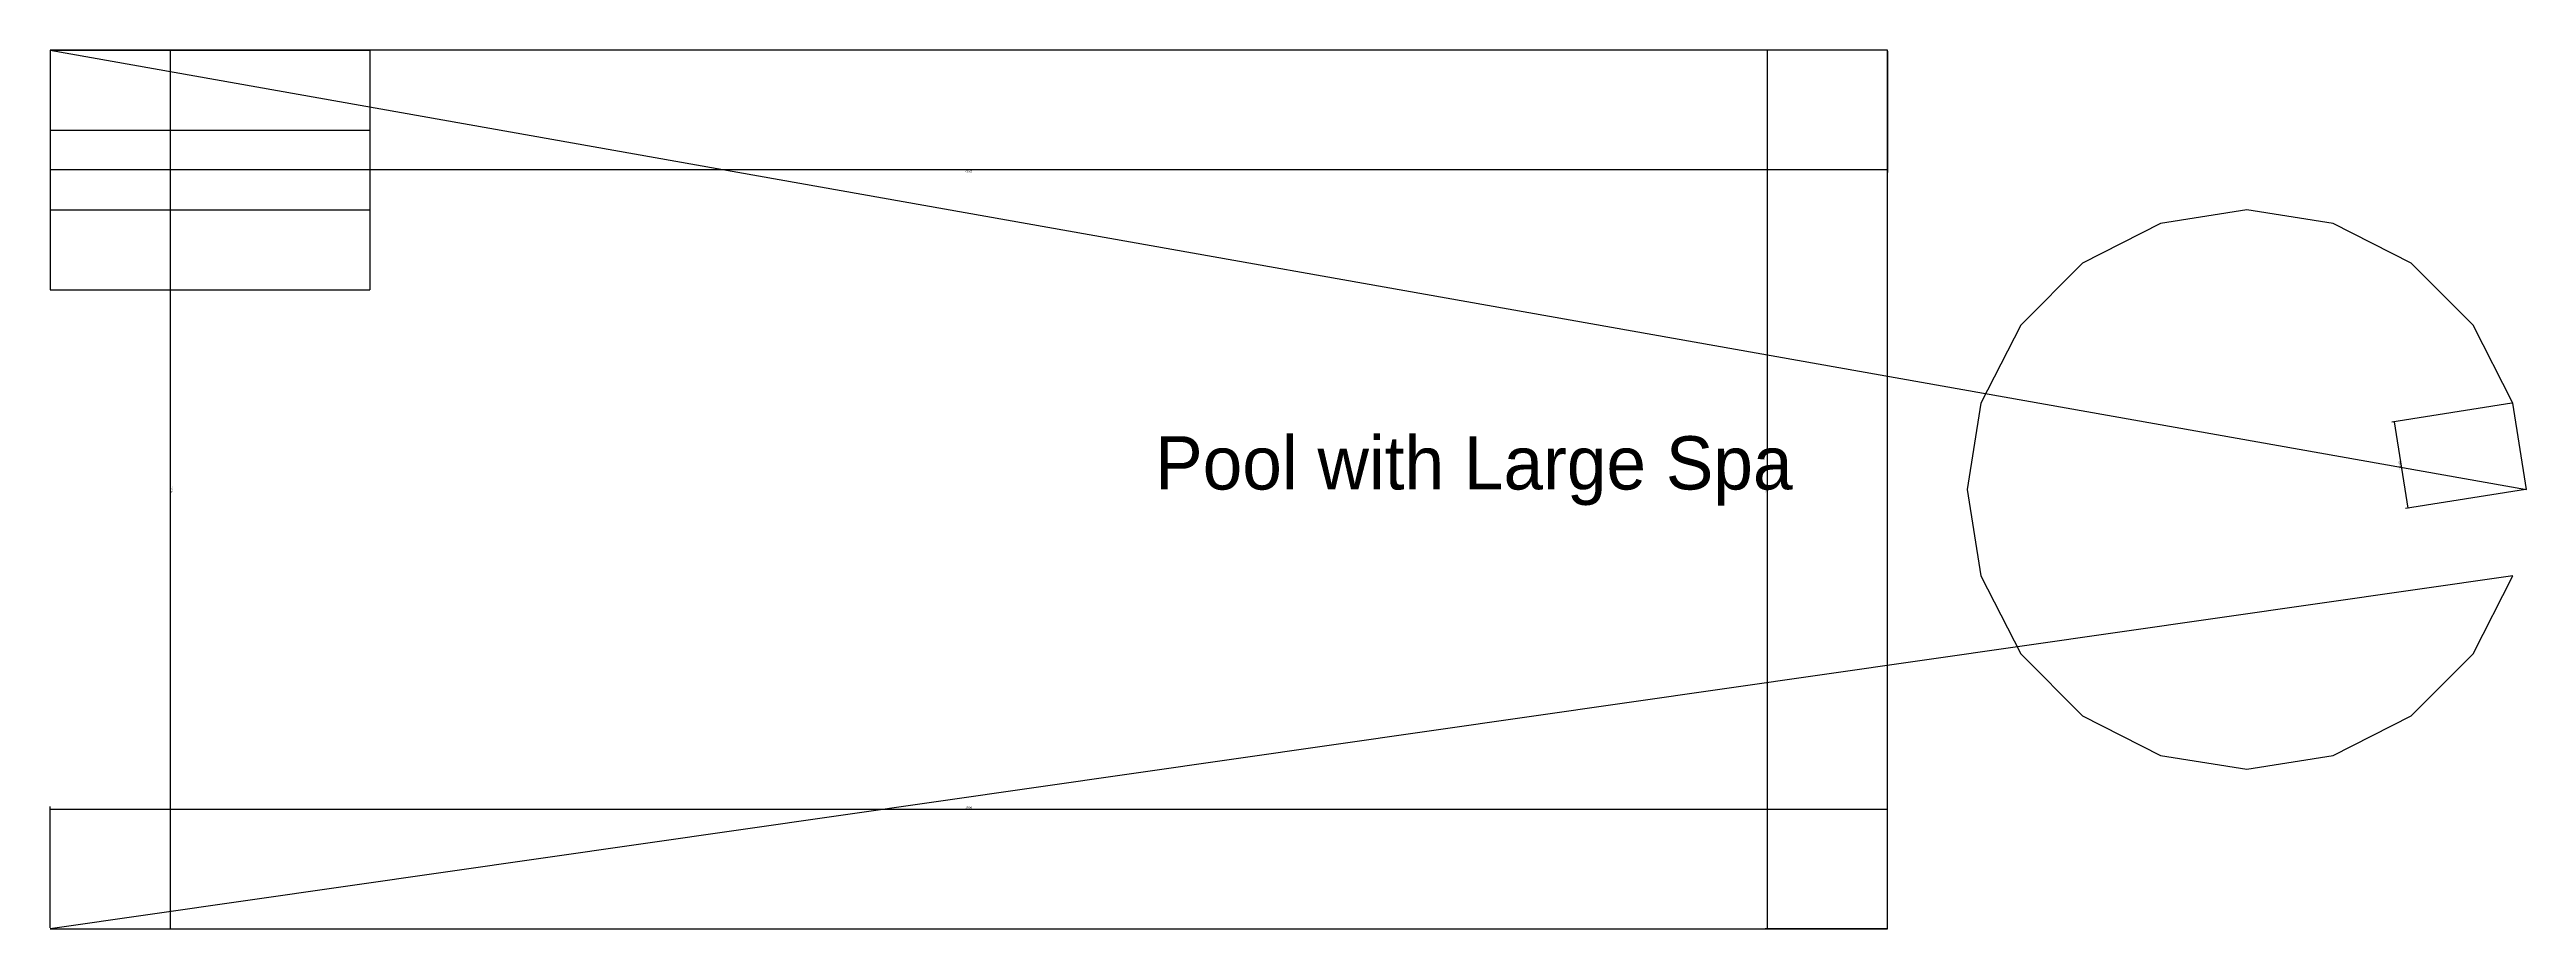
# Model space of a CAD drawing. Header units: metres. Extents: x 0 to 372, y 0 to 132.
import ezdxf

# ---------------------------------------------------------------- set-up
doc = ezdxf.new("R2010")
doc.units = ezdxf.units.M
for name, color, linetype in [('DIMENSIONS', 7, 'Continuous'), ('POOL_OUTLINE', 7, 'Continuous'), ('STAIRS', 7, 'Continuous')]:
    doc.layers.add(name, color=color, linetype=linetype)
doc.styles.add('OpenSansCondensed-Light', font='OpenSansCondensed-Light.ttf')
doc.dimstyles.new('EZDXF', dxfattribs={"dimtxt": 0.25, "dimasz": 0.175, "dimexe": 0.375, "dimexo": 0.125, "dimgap": 0.1, "dimtad": 1, "dimlfac": 100, "dimzin": 12, "dimdsep": 46, "dimtxsty": 'OpenSansCondensed-Light', "dimblk": 'ARCHTICK', "dimcen": 2.5, "dimazin": 3, "dimtfac": 0.5, "dimtmove": 2, "dimatfit": 3})

# ---------------------------------------------------------------- blocks, each defined once
blk = doc.blocks.new('_ARCHTICK')
at = {"color": 0, "linetype": 'BYBLOCK', "const_width": 0.15}
blk.add_lwpolyline([(-0.5, -0.5), (0.5, 0.5)], dxfattribs=at)

msp = doc.modelspace()

# ---------------------------------------------------------------- linework, layer by layer
at = {"layer": 'POOL_OUTLINE'}
msp.add_lwpolyline([(0, 0), (276, 0), (276, 132), (0, 132), (372, 66), (369.94437, 78.97871), (363.97871, 90.68698), (354.68698, 99.97871), (342.97871, 105.94437), (330, 108), (317.02129, 105.94437), (305.31302, 99.97871), (296.02129, 90.68698), (290.05563, 78.97871), (288, 66), (290.05563, 53.02129), (296.02129, 41.31302), (305.31302, 32.02129), (317.02129, 26.05563), (330, 24), (342.97871, 26.05563), (354.68698, 32.02129), (363.97871, 41.31302), (369.94437, 53.02129)], close=True, dxfattribs=at)
at = {"layer": 'STAIRS'}
for p, q in [((0, 132), (48, 132)), ((0, 132), (0, 96)), ((48, 132), (48, 96)), ((0, 120), (48, 120)), ((0, 108), (48, 108)), ((0, 96), (48, 96))]:
    msp.add_line(p, q, dxfattribs=at)

# ---------------------------------------------------------------- texts
at = {"layer": 'POOL_OUTLINE'}
msp.add_text('Pool with Large Spa', height=8, dxfattribs=at).set_placement((166, 66))

# ---------------------------------------------------------------- dimensions: what is measured, and where the dimension line sits
at = {"layer": 'DIMENSIONS'}
for base, p1, p2, angle in [((276, 114), (276, 132), (0, 132), 180), ((18, 132), (0, 132), (0, 0), 270), ((258, 0), (276, 0), (276, 132), 90), ((354.22161, 63.18418), (372, 66), (369.94437, 78.97871), 99)]:
    msp.add_linear_dim(base=base, p1=p1, p2=p2, angle=angle, dimstyle='EZDXF', dxfattribs=at).render()
msp.add_linear_dim(base=(0, 18), p1=(0, 0), p2=(276, 0), dimstyle='EZDXF', dxfattribs=at).render()

doc.saveas('drawing.dxf')
